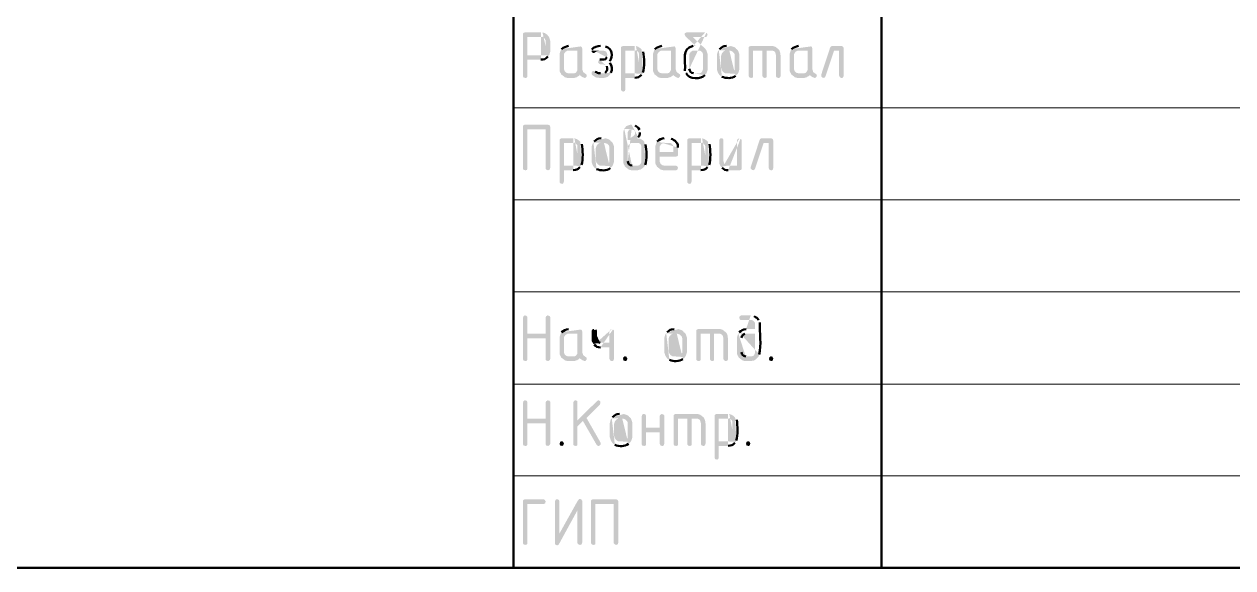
# Model space of a CAD drawing. Header units: millimetres. Extents: x -211 to 10565, y -2293 to 2244.
# Drawn here: x 5280.6 to 5346.3, y -361.3 to -331.7 of the extents above; entities that cross this region are included whole.
import ezdxf

# ---------------------------------------------------------------- set-up
doc = ezdxf.new("R2010")
doc.units = ezdxf.units.MM
doc.layers.add('PDF _Геометрия', color=7, linetype='Continuous')
doc.layers.add('PDF _Сплошная заливка', color=7, linetype='Continuous')

msp = doc.modelspace()

# ---------------------------------------------------------------- hatches: boundary and pattern name
at = {"layer": 'PDF _Сплошная заливка', "transparency": 33554559}
h = msp.add_hatch(color=256, dxfattribs=at)
h.paths.add_polyline_path([(5308.671, -332.158), (5307.804, -332.158), (5307.74, -332.179), (5307.698, -332.222), (5307.698, -334.549), (5307.719, -334.592), (5307.74, -334.613), (5307.825, -334.634), (5307.846, -334.634), (5307.91, -334.613), (5307.931, -334.57), (5307.931, -333.639), (5308.671, -333.639)], flags=0)
h.paths.add_polyline_path([(5309.052, -333.47), (5309.095, -333.407), (5307.931, -333.407), (5307.931, -332.412), (5308.671, -332.412), (5309.073, -332.37), (5309.031, -332.306), (5309.01, -332.285), (5308.883, -332.2), (5308.756, -332.158)], flags=0)
for points in [[(5309.073, -332.37), (5308.671, -332.412), (5308.735, -332.412), (5308.798, -332.433), (5308.862, -332.476), (5308.883, -332.518), (5308.925, -332.581), (5308.925, -333.216), (5308.904, -333.28), (5308.819, -333.364), (5308.756, -333.385), (5308.671, -333.407), (5307.931, -333.407), (5309.095, -333.407), (5309.137, -333.364), (5309.158, -333.28), (5309.179, -333.216), (5309.179, -332.624), (5309.158, -332.539), (5309.116, -332.412)], [(5321.198, -332.899), (5320.077, -332.899), (5320.013, -332.92), (5319.971, -332.962), (5319.971, -334.549), (5319.992, -334.592), (5320.013, -334.613), (5320.098, -334.634), (5320.119, -334.634), (5320.183, -334.613), (5320.204, -334.57), (5320.204, -333.153), (5321.198, -333.153), (5321.6, -333.089), (5321.558, -333.047), (5321.516, -333.026), (5321.473, -332.983), (5321.41, -332.941), (5321.283, -332.899)], [(5321.6, -333.089), (5321.198, -333.153), (5321.262, -333.153), (5321.325, -333.174), (5321.389, -333.216), (5321.41, -333.258), (5321.431, -333.322), (5321.452, -333.407), (5321.452, -334.549), (5321.495, -334.592), (5321.495, -334.613), (5321.579, -334.634), (5321.6, -334.634), (5321.664, -334.613), (5321.685, -334.57), (5321.706, -334.507), (5321.706, -333.407), (5321.685, -333.364), (5321.685, -333.28), (5321.643, -333.153)], [(5325.007, -332.899), (5324.499, -332.899), (5324.436, -332.92), (5324.394, -332.983), (5323.907, -334.465), (5323.907, -334.549), (5323.949, -334.592), (5323.97, -334.613), (5324.034, -334.634), (5324.097, -334.613), (5324.14, -334.549), (5324.605, -333.153), (5324.88, -333.153), (5325.134, -333.026), (5325.113, -332.962), (5325.071, -332.92)], [(5325.134, -333.026), (5324.88, -333.153), (5324.88, -334.507), (5324.923, -334.592), (5324.944, -334.613), (5325.007, -334.634), (5325.05, -334.634), (5325.092, -334.613), (5325.113, -334.57), (5325.134, -334.507)], [(5309.751, -333.132), (5309.729, -333.195), (5309.687, -333.322), (5309.687, -334.253), (5309.708, -334.316), (5309.751, -334.38), (5309.772, -334.443), (5310.787, -334.465), (5310.809, -334.507), (5310.872, -334.549), (5310.936, -334.592), (5310.999, -334.613), (5311.041, -334.634), (5311.084, -334.634), (5311.147, -334.57), (5311.168, -334.507), (5311.147, -334.443), (5311.084, -334.401), (5310.174, -334.38), (5310.153, -334.38), (5310.068, -334.359), (5310.004, -334.316), (5309.962, -334.274), (5309.92, -334.147), (5309.92, -333.364), (5309.941, -333.301), (5309.962, -333.28), (5310.004, -333.216), (5310.047, -333.195), (5310.11, -333.153), (5310.66, -333.153)], [(5311.422, -333.153), (5311.422, -333.174), (5311.443, -333.237), (5311.465, -333.258), (5311.528, -333.28), (5311.549, -333.28), (5311.613, -333.258), (5311.634, -333.237), (5311.697, -333.195), (5311.761, -333.174), (5311.845, -333.153), (5312.036, -333.153)], [(5314.829, -333.132), (5314.766, -333.322), (5314.766, -334.253), (5314.787, -334.316), (5314.829, -334.38), (5314.85, -334.443), (5315.866, -334.465), (5315.887, -334.507), (5316.014, -334.592), (5316.078, -334.613), (5316.12, -334.634), (5316.162, -334.634), (5316.226, -334.57), (5316.247, -334.507), (5316.226, -334.443), (5316.162, -334.401), (5315.252, -334.38), (5315.231, -334.38), (5315.146, -334.359), (5315.083, -334.316), (5315.041, -334.274), (5315.019, -334.211), (5314.998, -334.147), (5314.998, -333.364), (5315.019, -333.301), (5315.041, -333.28), (5315.083, -333.216), (5315.125, -333.195), (5315.189, -333.153), (5315.739, -333.153)], [(5317.665, -333.132), (5317.241, -333.153), (5317.305, -333.153), (5317.368, -333.174), (5317.453, -333.258), (5317.474, -333.322), (5317.474, -334.19), (5317.453, -334.253), (5317.411, -334.316), (5317.368, -334.359), (5317.305, -334.38), (5316.987, -334.38), (5317.665, -334.401), (5317.728, -334.211), (5317.728, -333.322), (5317.686, -333.195)], [(5320.944, -333.153), (5320.712, -333.153), (5320.712, -334.549), (5320.754, -334.592), (5320.754, -334.613), (5320.839, -334.634), (5320.86, -334.634), (5320.923, -334.613), (5320.944, -334.57), (5320.944, -334.507)], [(5322.256, -333.132), (5322.193, -333.322), (5322.193, -334.253), (5322.214, -334.316), (5322.256, -334.38), (5322.278, -334.443), (5323.293, -334.465), (5323.314, -334.507), (5323.441, -334.592), (5323.505, -334.613), (5323.547, -334.634), (5323.589, -334.634), (5323.653, -334.57), (5323.674, -334.507), (5323.653, -334.443), (5323.589, -334.401), (5322.68, -334.38), (5322.658, -334.38), (5322.574, -334.359), (5322.51, -334.316), (5322.468, -334.274), (5322.426, -334.147), (5322.426, -333.364), (5322.447, -333.301), (5322.468, -333.28), (5322.51, -333.216), (5322.553, -333.195), (5322.616, -333.153), (5323.166, -333.153)], [(5309.772, -334.443), (5309.835, -334.486), (5309.856, -334.507), (5309.92, -334.549), (5309.962, -334.592), (5310.026, -334.613), (5310.11, -334.634), (5310.491, -334.634), (5310.555, -334.613), (5310.639, -334.592), (5310.682, -334.549), (5310.745, -334.528), (5310.787, -334.465)], [(5314.85, -334.443), (5314.914, -334.486), (5314.935, -334.507), (5314.998, -334.549), (5315.041, -334.592), (5315.104, -334.613), (5315.189, -334.634), (5315.57, -334.634), (5315.633, -334.613), (5315.718, -334.592), (5315.76, -334.549), (5315.824, -334.528), (5315.866, -334.465)], [(5322.278, -334.443), (5322.341, -334.486), (5322.362, -334.507), (5322.426, -334.549), (5322.468, -334.592), (5322.531, -334.613), (5322.616, -334.634), (5322.997, -334.634), (5323.06, -334.613), (5323.145, -334.592), (5323.187, -334.549), (5323.251, -334.528), (5323.293, -334.465)], [(5309.052, -337.173), (5307.804, -337.173), (5307.74, -337.194), (5307.698, -337.237), (5307.698, -339.564), (5307.719, -339.607), (5307.74, -339.628), (5307.825, -339.649), (5307.846, -339.649), (5307.91, -339.628), (5307.931, -339.585), (5307.931, -337.427), (5308.925, -337.427), (5309.179, -337.3), (5309.158, -337.237), (5309.116, -337.194)], [(5309.179, -337.3), (5308.925, -337.427), (5308.925, -339.564), (5308.968, -339.607), (5308.989, -339.628), (5309.052, -339.649), (5309.073, -339.649), (5309.137, -339.628), (5309.158, -339.585), (5309.179, -339.522)], [(5314.956, -338.147), (5314.893, -338.337), (5314.893, -339.268), (5314.914, -339.332), (5314.956, -339.395), (5314.977, -339.458), (5315.041, -339.501), (5315.062, -339.522), (5315.125, -339.564), (5315.168, -339.607), (5315.231, -339.628), (5315.316, -339.649), (5316.035, -339.649), (5316.099, -339.607), (5316.099, -339.585), (5316.12, -339.522), (5316.12, -339.501), (5316.078, -339.437), (5316.056, -339.416), (5315.993, -339.395), (5315.358, -339.395), (5315.273, -339.374), (5315.21, -339.332), (5315.168, -339.289), (5315.125, -339.162), (5315.125, -338.908), (5316.014, -338.908), (5316.078, -338.887), (5316.12, -338.845), (5316.12, -338.781), (5315.125, -338.654), (5315.125, -338.379), (5315.146, -338.316), (5315.168, -338.295), (5315.21, -338.231), (5315.252, -338.21), (5315.316, -338.168), (5315.633, -338.168)], [(5318.49, -337.914), (5318.447, -337.914), (5318.384, -337.956), (5318.384, -337.977), (5318.363, -338.041), (5318.363, -339.268), (5318.384, -339.332), (5318.426, -339.395), (5318.447, -339.458), (5318.85, -339.395), (5318.828, -339.395), (5318.744, -339.374), (5318.68, -339.332), (5318.638, -339.289), (5318.596, -339.162), (5318.596, -337.998), (5318.574, -337.956), (5318.553, -337.935)], [(5321.177, -337.914), (5320.669, -337.914), (5320.606, -337.935), (5320.564, -337.998), (5320.077, -339.48), (5320.077, -339.564), (5320.119, -339.607), (5320.14, -339.628), (5320.204, -339.649), (5320.267, -339.628), (5320.31, -339.564), (5320.775, -338.168), (5321.05, -338.168), (5321.304, -338.041), (5321.283, -337.977), (5321.241, -337.935)], [(5321.304, -338.041), (5321.05, -338.168), (5321.05, -339.522), (5321.093, -339.607), (5321.114, -339.628), (5321.177, -339.649), (5321.219, -339.649), (5321.262, -339.628), (5321.283, -339.585), (5321.304, -339.522)], [(5307.825, -347.542), (5307.783, -347.542), (5307.719, -347.584), (5307.719, -347.605), (5307.698, -347.669), (5307.698, -349.933), (5307.719, -349.975), (5307.74, -349.996), (5307.825, -350.018), (5307.846, -350.018), (5307.91, -349.996), (5307.931, -349.954), (5307.931, -348.79), (5308.925, -348.79), (5307.931, -348.536), (5307.931, -347.626), (5307.91, -347.584), (5307.888, -347.563)], [(5309.052, -347.542), (5309.031, -347.542), (5308.968, -347.584), (5308.946, -347.605), (5308.925, -347.669), (5308.925, -348.536), (5307.931, -348.536), (5308.925, -348.79), (5308.925, -349.933), (5308.968, -349.996), (5308.989, -349.996), (5309.052, -350.018), (5309.073, -350.018), (5309.137, -349.975), (5309.158, -349.954), (5309.179, -349.891), (5309.179, -347.626), (5309.137, -347.563), (5309.116, -347.563)], [(5309.751, -348.515), (5309.729, -348.579), (5309.687, -348.706), (5309.687, -349.637), (5309.708, -349.7), (5309.751, -349.764), (5309.772, -349.827), (5310.787, -349.848), (5310.809, -349.891), (5310.936, -349.975), (5310.999, -349.996), (5311.041, -350.018), (5311.084, -350.018), (5311.147, -349.954), (5311.168, -349.891), (5311.147, -349.827), (5311.084, -349.785), (5310.174, -349.764), (5310.153, -349.764), (5310.068, -349.742), (5310.004, -349.7), (5309.962, -349.658), (5309.92, -349.531), (5309.92, -348.748), (5309.941, -348.684), (5309.962, -348.663), (5310.004, -348.6), (5310.047, -348.579), (5310.11, -348.536), (5310.66, -348.536)], [(5318.342, -348.282), (5317.22, -348.282), (5317.157, -348.304), (5317.114, -348.346), (5317.114, -349.933), (5317.136, -349.975), (5317.157, -349.996), (5317.241, -350.018), (5317.262, -350.018), (5317.326, -349.996), (5317.347, -349.954), (5317.347, -348.536), (5318.342, -348.536), (5318.744, -348.473), (5318.701, -348.43), (5318.659, -348.409), (5318.617, -348.367), (5318.553, -348.325), (5318.426, -348.282)], [(5318.088, -348.536), (5317.855, -348.536), (5317.855, -349.933), (5317.897, -349.975), (5317.897, -349.996), (5317.982, -350.018), (5318.003, -350.018), (5318.067, -349.996), (5318.088, -349.954), (5318.088, -349.891)], [(5318.744, -348.473), (5318.342, -348.536), (5318.405, -348.536), (5318.469, -348.557), (5318.532, -348.6), (5318.553, -348.642), (5318.574, -348.706), (5318.596, -348.79), (5318.596, -349.933), (5318.638, -349.975), (5318.638, -349.996), (5318.723, -350.018), (5318.744, -350.018), (5318.807, -349.996), (5318.828, -349.954), (5318.85, -349.891), (5318.85, -348.79), (5318.828, -348.748), (5318.828, -348.663), (5318.786, -348.536)], [(5309.772, -349.827), (5309.835, -349.869), (5309.856, -349.891), (5309.92, -349.933), (5309.962, -349.975), (5310.026, -349.996), (5310.11, -350.018), (5310.491, -350.018), (5310.555, -349.996), (5310.639, -349.975), (5310.682, -349.933), (5310.745, -349.912), (5310.787, -349.848)], [(5313.136, -349.891), (5313.157, -349.827), (5313.157, -349.806), (5313.221, -349.764), (5313.263, -349.764), (5313.327, -349.785), (5313.327, -349.806), (5313.369, -349.869), (5313.369, -349.891), (5313.348, -349.954), (5313.348, -349.975), (5313.284, -350.018), (5313.263, -350.018), (5313.179, -349.996), (5313.157, -349.975), (5313.136, -349.912)], [(5321.071, -349.891), (5321.093, -349.827), (5321.093, -349.806), (5321.156, -349.764), (5321.198, -349.764), (5321.262, -349.785), (5321.262, -349.806), (5321.304, -349.869), (5321.304, -349.891), (5321.283, -349.954), (5321.283, -349.975), (5321.219, -350.018), (5321.198, -350.018), (5321.114, -349.996), (5321.093, -349.975), (5321.071, -349.912)], [(5307.825, -352.155), (5307.783, -352.155), (5307.719, -352.197), (5307.719, -352.218), (5307.698, -352.282), (5307.698, -354.546), (5307.719, -354.588), (5307.74, -354.609), (5307.825, -354.63), (5307.846, -354.63), (5307.91, -354.609), (5307.931, -354.567), (5307.931, -353.403), (5308.925, -353.403), (5307.931, -353.149), (5307.931, -352.239), (5307.91, -352.197), (5307.888, -352.176)], [(5309.052, -352.155), (5309.031, -352.155), (5308.968, -352.197), (5308.946, -352.218), (5308.925, -352.282), (5308.925, -353.149), (5307.931, -353.149), (5308.925, -353.403), (5308.925, -354.546), (5308.968, -354.609), (5308.989, -354.609), (5309.052, -354.63), (5309.073, -354.63), (5309.137, -354.588), (5309.158, -354.567), (5309.179, -354.504), (5309.179, -352.239), (5309.137, -352.176), (5309.116, -352.176)], [(5310.555, -352.155), (5310.512, -352.155), (5310.449, -352.218), (5310.428, -352.282), (5310.428, -354.546), (5310.449, -354.588), (5310.47, -354.609), (5310.555, -354.63), (5310.576, -354.63), (5310.639, -354.609), (5310.66, -354.567), (5310.66, -353.572), (5310.957, -353.276), (5310.66, -353.234), (5310.66, -352.239), (5310.639, -352.176), (5310.618, -352.176)], [(5311.803, -352.155), (5311.782, -352.155), (5311.718, -352.197), (5310.66, -353.234), (5310.957, -353.276), (5311.697, -354.567), (5311.74, -354.609), (5311.782, -354.63), (5311.824, -354.63), (5311.888, -354.588), (5311.909, -354.567), (5311.93, -354.504), (5311.909, -354.44), (5311.147, -353.107), (5311.888, -352.366), (5311.888, -352.345), (5311.909, -352.282), (5311.909, -352.261), (5311.888, -352.197), (5311.867, -352.176)], [(5314.279, -352.895), (5314.237, -352.895), (5314.173, -352.938), (5314.173, -352.959), (5314.152, -353.022), (5314.152, -354.546), (5314.173, -354.588), (5314.194, -354.609), (5314.279, -354.63), (5314.3, -354.63), (5314.364, -354.609), (5314.385, -354.567), (5314.385, -353.89), (5315.125, -353.89), (5314.385, -353.636), (5314.385, -352.98), (5314.364, -352.938), (5314.342, -352.917)], [(5315.252, -352.895), (5315.231, -352.895), (5315.168, -352.938), (5315.146, -352.959), (5315.125, -353.022), (5315.125, -353.636), (5314.385, -353.636), (5315.125, -353.89), (5315.125, -354.504), (5315.168, -354.588), (5315.189, -354.609), (5315.252, -354.63), (5315.295, -354.63), (5315.337, -354.609), (5315.358, -354.567), (5315.379, -354.504), (5315.379, -352.98), (5315.316, -352.917)], [(5317.114, -352.895), (5315.993, -352.895), (5315.929, -352.917), (5315.887, -352.959), (5315.887, -354.546), (5315.908, -354.588), (5315.929, -354.609), (5316.014, -354.63), (5316.035, -354.63), (5316.099, -354.609), (5316.12, -354.567), (5316.12, -353.149), (5317.114, -353.149), (5317.516, -353.086), (5317.474, -353.043), (5317.432, -353.022), (5317.389, -352.98), (5317.326, -352.938), (5317.262, -352.917), (5317.199, -352.895)], [(5316.86, -353.149), (5316.628, -353.149), (5316.628, -354.546), (5316.67, -354.588), (5316.67, -354.609), (5316.755, -354.63), (5316.776, -354.63), (5316.839, -354.609), (5316.86, -354.567), (5316.86, -354.504)], [(5317.516, -353.086), (5317.114, -353.149), (5317.178, -353.149), (5317.241, -353.17), (5317.305, -353.213), (5317.326, -353.255), (5317.347, -353.319), (5317.368, -353.403), (5317.368, -354.546), (5317.411, -354.588), (5317.411, -354.609), (5317.495, -354.63), (5317.516, -354.63), (5317.58, -354.609), (5317.601, -354.567), (5317.622, -354.504), (5317.622, -353.403), (5317.601, -353.361), (5317.601, -353.276), (5317.559, -353.149)], [(5309.687, -354.504), (5309.708, -354.44), (5309.708, -354.419), (5309.772, -354.377), (5309.814, -354.377), (5309.878, -354.398), (5309.878, -354.419), (5309.92, -354.482), (5309.92, -354.504), (5309.899, -354.567), (5309.899, -354.588), (5309.835, -354.63), (5309.814, -354.63), (5309.729, -354.609), (5309.708, -354.588), (5309.687, -354.525)], [(5319.823, -354.504), (5319.844, -354.44), (5319.844, -354.419), (5319.908, -354.377), (5319.95, -354.377), (5320.013, -354.398), (5320.013, -354.419), (5320.056, -354.482), (5320.056, -354.504), (5320.035, -354.567), (5320.035, -354.588), (5319.971, -354.63), (5319.95, -354.63), (5319.865, -354.609), (5319.844, -354.588), (5319.823, -354.525)], [(5308.798, -357.529), (5307.804, -357.529), (5307.74, -357.551), (5307.698, -357.593), (5307.698, -359.921), (5307.719, -359.963), (5307.74, -359.984), (5307.825, -360.005), (5307.846, -360.005), (5307.91, -359.984), (5307.931, -359.942), (5307.931, -357.783), (5308.841, -357.783), (5308.904, -357.741), (5308.904, -357.72), (5308.925, -357.656), (5308.925, -357.635), (5308.883, -357.572), (5308.862, -357.551)], [(5310.787, -357.508), (5310.724, -357.529), (5310.724, -357.551), (5310.682, -357.593), (5309.666, -359.413), (5309.433, -359.878), (5309.433, -359.921), (5309.454, -359.984), (5309.475, -360.005), (5309.539, -360.026), (5309.581, -360.026), (5309.602, -360.005), (5309.624, -360.005), (5309.666, -359.942), (5310.66, -358.122), (5310.914, -357.656), (5310.914, -357.614), (5310.872, -357.551), (5310.851, -357.529)], [(5309.56, -357.529), (5309.518, -357.529), (5309.454, -357.572), (5309.454, -357.593), (5309.433, -357.656), (5309.433, -359.878), (5309.666, -359.413), (5309.666, -357.614), (5309.645, -357.572), (5309.624, -357.551)], [(5310.914, -357.656), (5310.66, -358.122), (5310.66, -359.921), (5310.703, -359.963), (5310.724, -359.984), (5310.787, -360.005), (5310.809, -360.005), (5310.872, -359.984), (5310.893, -359.942), (5310.914, -359.878)], [(5312.755, -357.529), (5311.507, -357.529), (5311.443, -357.551), (5311.401, -357.593), (5311.401, -359.921), (5311.422, -359.963), (5311.443, -359.984), (5311.528, -360.005), (5311.549, -360.005), (5311.613, -359.984), (5311.634, -359.942), (5311.634, -357.783), (5312.628, -357.783), (5312.882, -357.656), (5312.861, -357.593), (5312.819, -357.551)], [(5312.882, -357.656), (5312.628, -357.783), (5312.628, -359.921), (5312.671, -359.963), (5312.692, -359.984), (5312.755, -360.005), (5312.776, -360.005), (5312.84, -359.984), (5312.861, -359.942), (5312.882, -359.878)]]:
    msp.add_hatch(color=256, dxfattribs=at).paths.add_polyline_path(points)
h = msp.add_hatch(color=256, dxfattribs=at)
h.paths.add_polyline_path([(5317.601, -332.158), (5316.585, -332.158), (5316.522, -332.2), (5316.501, -332.2), (5316.48, -332.264), (5316.501, -332.306), (5316.522, -332.37), (5317.093, -332.899), (5316.945, -332.899)], flags=0)
h.paths.add_polyline_path([(5316.501, -334.253), (5316.522, -334.316), (5316.564, -334.38)], flags=0)
h.paths.add_polyline_path([(5317.58, -334.486), (5317.665, -334.401), (5316.987, -334.38), (5316.966, -334.38)], flags=0)
h.paths.add_polyline_path([(5316.733, -334.147), (5316.733, -333.364), (5316.755, -333.301), (5316.776, -333.28), (5316.818, -333.216), (5316.86, -333.195), (5316.924, -333.153), (5317.241, -333.153), (5317.665, -333.132), (5317.622, -333.068), (5317.58, -333.026), (5316.924, -332.412), (5317.643, -332.412), (5317.707, -332.37), (5317.707, -332.349), (5317.728, -332.285), (5317.728, -332.264), (5317.686, -332.2), (5317.665, -332.179)], flags=0)
h = msp.add_hatch(color=256, dxfattribs=at)
h.paths.add_polyline_path([(5310.787, -332.899), (5310.174, -332.899)], flags=0)
h.paths.add_polyline_path([(5309.793, -333.068), (5309.751, -333.132), (5310.66, -333.153), (5310.66, -334.19), (5310.639, -334.253), (5310.597, -334.316), (5310.555, -334.359), (5310.491, -334.38), (5310.174, -334.38), (5311.084, -334.401), (5311.062, -334.38), (5310.999, -334.338), (5310.957, -334.295), (5310.957, -334.274), (5310.936, -334.211), (5310.914, -334.126), (5310.914, -333.026), (5310.893, -332.962), (5310.851, -332.92)], flags=0)
h = msp.add_hatch(color=256, dxfattribs=at)
h.paths.add_polyline_path([(5312.036, -332.899), (5311.909, -332.899)], flags=0)
h.paths.add_polyline_path([(5311.443, -333.089), (5311.422, -333.153), (5312.078, -333.153), (5312.142, -333.174), (5312.163, -333.174), (5312.226, -333.216), (5312.247, -333.258), (5312.269, -333.322), (5312.29, -333.407), (5312.269, -333.449), (5312.247, -333.512)], flags=0)
h.paths.add_polyline_path([(5311.867, -333.639), (5311.803, -333.703), (5311.782, -333.766), (5311.782, -333.787), (5311.824, -333.851), (5311.845, -333.872), (5311.909, -333.893), (5312.057, -333.893), (5312.184, -333.936), (5312.247, -333.999)], flags=0)
h.paths.add_polyline_path([(5312.163, -334.359), (5312.099, -334.38), (5311.909, -334.38), (5312.459, -334.422), (5312.48, -334.359)], flags=0)
h.paths.add_polyline_path([(5312.417, -333.809), (5312.374, -333.766), (5312.417, -333.724)], flags=0)
h.paths.add_polyline_path([(5312.184, -332.92), (5312.121, -332.899)], flags=0)
h = msp.add_hatch(color=256, dxfattribs=at)
h.paths.add_polyline_path([(5313.771, -332.899), (5313.136, -332.899), (5313.073, -332.92), (5313.03, -332.962), (5313.03, -335.29), (5313.073, -335.353), (5313.157, -335.375), (5313.179, -335.375), (5313.242, -335.332), (5313.242, -335.311), (5313.263, -335.248), (5313.263, -334.634), (5313.771, -334.634)], flags=0)
h.paths.add_polyline_path([(5314.131, -334.465), (5314.194, -334.401), (5313.263, -334.38), (5313.263, -333.153), (5313.771, -333.153), (5314.152, -333.089), (5314.088, -333.026), (5313.961, -332.941), (5313.898, -332.92), (5313.835, -332.899)], flags=0)
h = msp.add_hatch(color=256, dxfattribs=at)
h.paths.add_polyline_path([(5314.152, -333.089), (5313.771, -333.153), (5313.835, -333.153), (5313.898, -333.174), (5313.983, -333.258), (5314.004, -333.322), (5314.004, -334.19), (5313.983, -334.253), (5313.94, -334.316), (5313.898, -334.359), (5313.835, -334.38), (5313.263, -334.38), (5314.194, -334.401), (5314.215, -334.338)], flags=0)
h.paths.add_polyline_path([(5314.237, -333.216), (5314.194, -333.153)], flags=0)
h = msp.add_hatch(color=256, dxfattribs=at)
h.paths.add_polyline_path([(5315.866, -332.899), (5315.252, -332.899)], flags=0)
h.paths.add_polyline_path([(5314.871, -333.068), (5314.829, -333.132), (5315.739, -333.153), (5315.739, -334.19), (5315.718, -334.253), (5315.675, -334.316), (5315.633, -334.359), (5315.57, -334.38), (5315.252, -334.38), (5316.162, -334.401), (5316.141, -334.38), (5316.078, -334.338), (5316.035, -334.295), (5316.035, -334.274), (5316.014, -334.211), (5315.993, -334.126), (5315.993, -333.026), (5315.972, -332.962), (5315.929, -332.92)], flags=0)
h = msp.add_hatch(color=256, dxfattribs=at)
h.paths.add_polyline_path([(5318.913, -332.899), (5318.765, -332.899)], flags=0)
h.paths.add_polyline_path([(5318.384, -333.068), (5318.342, -333.132), (5318.913, -333.153), (5318.955, -333.153), (5319.082, -333.195), (5319.188, -333.301), (5319.209, -333.385), (5319.209, -334.19), (5319.167, -334.253), (5319.125, -334.295), (5319.125, -334.316), (5319.061, -334.359), (5318.998, -334.38), (5318.765, -334.38), (5319.357, -334.422), (5319.4, -334.359), (5319.463, -334.168), (5319.463, -333.364), (5319.4, -333.174), (5319.357, -333.11), (5319.315, -333.068), (5319.294, -333.068), (5319.252, -333.005), (5319.188, -332.962), (5319.125, -332.941), (5318.998, -332.899)], flags=0)
h = msp.add_hatch(color=256, dxfattribs=at)
h.paths.add_polyline_path([(5323.293, -332.899), (5322.68, -332.899)], flags=0)
h.paths.add_polyline_path([(5322.299, -333.068), (5322.256, -333.132), (5323.166, -333.153), (5323.166, -334.19), (5323.145, -334.253), (5323.103, -334.316), (5323.06, -334.359), (5322.997, -334.38), (5322.68, -334.38), (5323.589, -334.401), (5323.568, -334.38), (5323.505, -334.338), (5323.462, -334.295), (5323.462, -334.274), (5323.441, -334.211), (5323.42, -334.126), (5323.42, -333.026), (5323.399, -332.962), (5323.357, -332.92)], flags=0)
h = msp.add_hatch(color=256, dxfattribs=at)
h.paths.add_polyline_path([(5318.342, -333.132), (5318.299, -333.174), (5318.257, -333.301), (5318.236, -333.385), (5318.236, -334.168), (5318.299, -334.359), (5318.384, -334.486), (5318.511, -334.57)], flags=0)
h.paths.add_polyline_path([(5319.252, -334.528), (5319.357, -334.422), (5318.765, -334.38), (5318.68, -334.38), (5318.617, -334.338), (5318.553, -334.295), (5318.553, -334.274), (5318.511, -334.232), (5318.49, -334.168), (5318.469, -334.084), (5318.469, -333.428), (5318.511, -333.301), (5318.574, -333.237), (5318.574, -333.216), (5318.638, -333.174), (5318.701, -333.153), (5318.913, -333.153)], flags=0)
h = msp.add_hatch(color=256, dxfattribs=at)
h.paths.add_polyline_path([(5311.528, -334.253), (5311.507, -334.253), (5311.443, -334.295), (5311.443, -334.316), (5311.422, -334.38), (5311.422, -334.422), (5311.465, -334.486), (5311.507, -334.507), (5311.634, -334.592), (5311.697, -334.613), (5311.761, -334.613), (5311.845, -334.634), (5312.099, -334.634), (5312.184, -334.613), (5312.247, -334.592), (5312.311, -334.57), (5312.396, -334.486), (5312.417, -334.465), (5312.459, -334.422), (5311.909, -334.38)], flags=0)
h.paths.add_polyline_path([(5311.613, -334.295), (5311.591, -334.274)], flags=0)
h = msp.add_hatch(color=256, dxfattribs=at)
h.paths.add_polyline_path([(5313.2, -337.406), (5313.179, -337.469), (5313.157, -337.554), (5313.157, -339.268), (5313.179, -339.332), (5313.221, -339.395), (5313.242, -339.458), (5313.305, -339.501), (5313.327, -339.522), (5313.39, -339.564), (5313.432, -339.607), (5313.496, -339.628), (5313.581, -339.649), (5313.94, -339.649), (5314.004, -339.628), (5314.067, -339.628), (5314.194, -339.543), (5314.321, -339.416), (5313.644, -339.395), (5313.623, -339.395)], flags=0)
h.paths.add_polyline_path([(5313.39, -339.162), (5313.39, -338.379), (5313.411, -338.316), (5313.432, -338.295), (5313.475, -338.231), (5313.517, -338.21), (5313.581, -338.168), (5313.898, -338.168), (5314.3, -338.125), (5314.258, -338.062), (5314.215, -338.02), (5313.39, -337.998), (5313.39, -337.596), (5313.411, -337.533), (5313.454, -337.469), (5313.475, -337.469), (5313.517, -337.448), (5313.602, -337.427)], flags=0)
h = msp.add_hatch(color=256, dxfattribs=at)
h.paths.add_polyline_path([(5313.602, -337.173), (5313.538, -337.173), (5313.475, -337.194), (5313.411, -337.215), (5313.348, -337.237), (5313.284, -337.279), (5313.284, -337.3), (5313.221, -337.364), (5313.2, -337.406), (5313.602, -337.427), (5313.729, -337.469), (5313.75, -337.491), (5313.792, -337.554), (5313.792, -337.681), (5313.75, -337.744), (5313.708, -337.787), (5313.644, -337.829), (5313.496, -337.935), (5313.39, -337.998), (5314.215, -338.02), (5314.173, -337.998), (5314.11, -337.956), (5314.046, -337.935), (5313.898, -337.935), (5313.919, -337.914), (5313.961, -337.85)], flags=0)
h.paths.add_polyline_path([(5314.046, -337.596), (5314.025, -337.533), (5314.025, -337.448)], flags=0)
h.paths.add_polyline_path([(5313.792, -337.215), (5313.665, -337.173)], flags=0)
h = msp.add_hatch(color=256, dxfattribs=at)
h.paths.add_polyline_path([(5310.428, -337.914), (5309.793, -337.914), (5309.729, -337.935), (5309.687, -337.977), (5309.687, -340.305), (5309.729, -340.368), (5309.814, -340.39), (5309.835, -340.39), (5309.899, -340.347), (5309.899, -340.326), (5309.92, -340.263), (5309.92, -339.649), (5310.428, -339.649)], flags=0)
h.paths.add_polyline_path([(5310.787, -339.48), (5310.851, -339.416), (5309.92, -339.395), (5309.92, -338.168), (5310.428, -338.168), (5310.809, -338.104), (5310.745, -338.041), (5310.618, -337.956), (5310.491, -337.914)], flags=0)
h = msp.add_hatch(color=256, dxfattribs=at)
h.paths.add_polyline_path([(5310.809, -338.104), (5310.428, -338.168), (5310.491, -338.168), (5310.555, -338.189), (5310.639, -338.273), (5310.66, -338.337), (5310.66, -339.205), (5310.639, -339.268), (5310.597, -339.332), (5310.555, -339.374), (5310.491, -339.395), (5309.92, -339.395), (5310.851, -339.416), (5310.872, -339.353)], flags=0)
h.paths.add_polyline_path([(5310.893, -338.231), (5310.851, -338.168)], flags=0)
h = msp.add_hatch(color=256, dxfattribs=at)
h.paths.add_polyline_path([(5311.528, -338.147), (5311.486, -338.189), (5311.443, -338.316), (5311.422, -338.4), (5311.422, -339.183), (5311.486, -339.374), (5311.57, -339.501), (5311.697, -339.585)], flags=0)
h.paths.add_polyline_path([(5312.438, -339.543), (5312.544, -339.437), (5311.951, -339.395), (5311.867, -339.395), (5311.74, -339.31), (5311.74, -339.289), (5311.697, -339.247), (5311.676, -339.183), (5311.655, -339.099), (5311.655, -338.443), (5311.697, -338.316), (5311.761, -338.252), (5311.761, -338.231), (5311.824, -338.189), (5311.888, -338.168), (5312.099, -338.168)], flags=0)
h = msp.add_hatch(color=256, dxfattribs=at)
h.paths.add_polyline_path([(5312.099, -337.914), (5311.951, -337.914)], flags=0)
h.paths.add_polyline_path([(5311.57, -338.083), (5311.528, -338.147), (5312.099, -338.168), (5312.142, -338.168), (5312.269, -338.21), (5312.374, -338.316), (5312.396, -338.4), (5312.396, -339.205), (5312.353, -339.268), (5312.311, -339.31), (5312.311, -339.332), (5312.247, -339.374), (5312.184, -339.395), (5311.951, -339.395), (5312.544, -339.437), (5312.586, -339.374), (5312.65, -339.183), (5312.65, -338.379), (5312.586, -338.189), (5312.544, -338.125), (5312.501, -338.083), (5312.48, -338.083), (5312.438, -338.02), (5312.374, -337.977), (5312.311, -337.956), (5312.184, -337.914)], flags=0)
h = msp.add_hatch(color=256, dxfattribs=at)
h.paths.add_polyline_path([(5314.3, -338.125), (5313.898, -338.168), (5313.961, -338.168), (5314.025, -338.189), (5314.11, -338.273), (5314.131, -338.337), (5314.131, -339.205), (5314.11, -339.268), (5314.067, -339.332), (5314.025, -339.374), (5313.961, -339.395), (5313.644, -339.395), (5314.321, -339.416), (5314.342, -339.353)], flags=0)
h.paths.add_polyline_path([(5314.364, -338.252), (5314.342, -338.168)], flags=0)
h = msp.add_hatch(color=256, dxfattribs=at)
h.paths.add_polyline_path([(5315.633, -337.914), (5315.379, -337.914)], flags=0)
h.paths.add_polyline_path([(5314.998, -338.083), (5314.956, -338.147), (5315.633, -338.168), (5315.697, -338.168), (5315.76, -338.189), (5315.845, -338.273), (5315.866, -338.337), (5315.866, -338.654), (5315.125, -338.654), (5316.12, -338.781), (5316.12, -338.422)], flags=0)
h.paths.add_polyline_path([(5315.76, -337.935), (5315.697, -337.914)], flags=0)
h = msp.add_hatch(color=256, dxfattribs=at)
h.paths.add_polyline_path([(5317.368, -337.914), (5316.733, -337.914), (5316.67, -337.935), (5316.628, -337.977), (5316.628, -340.305), (5316.67, -340.368), (5316.755, -340.39), (5316.776, -340.39), (5316.839, -340.347), (5316.839, -340.326), (5316.86, -340.263), (5316.86, -339.649), (5317.368, -339.649)], flags=0)
h.paths.add_polyline_path([(5317.728, -339.48), (5317.792, -339.416), (5316.86, -339.395), (5316.86, -338.168), (5317.368, -338.168), (5317.749, -338.104), (5317.686, -338.041), (5317.622, -337.998), (5317.559, -337.956), (5317.432, -337.914)], flags=0)
h = msp.add_hatch(color=256, dxfattribs=at)
h.paths.add_polyline_path([(5317.749, -338.104), (5317.368, -338.168), (5317.432, -338.168), (5317.495, -338.189), (5317.58, -338.273), (5317.601, -338.337), (5317.601, -339.205), (5317.58, -339.268), (5317.538, -339.332), (5317.495, -339.374), (5317.432, -339.395), (5316.86, -339.395), (5317.792, -339.416), (5317.813, -339.353)], flags=0)
h.paths.add_polyline_path([(5317.834, -338.231), (5317.792, -338.168)], flags=0)
h = msp.add_hatch(color=256, dxfattribs=at)
h.paths.add_polyline_path([(5319.463, -337.914), (5319.442, -337.914), (5319.379, -337.956), (5319.357, -337.977), (5319.336, -338.041), (5319.336, -339.395), (5318.85, -339.395), (5318.447, -339.458), (5318.511, -339.501), (5318.532, -339.522)], flags=0)
h.paths.add_polyline_path([(5318.85, -339.649), (5319.484, -339.649), (5319.548, -339.628), (5319.59, -339.585), (5319.59, -337.998), (5319.527, -337.935)], flags=0)
h = msp.add_hatch(color=256, dxfattribs=at)
h.paths.add_polyline_path([(5320.077, -347.542), (5319.548, -347.542), (5319.484, -347.584), (5319.463, -347.605), (5319.463, -347.69), (5319.484, -347.753), (5319.505, -347.775), (5319.569, -347.796), (5320.14, -347.796), (5320.204, -347.817), (5320.288, -347.901), (5320.31, -347.965), (5320.31, -348.282), (5319.823, -348.282)], flags=0)
h.paths.add_polyline_path([(5319.442, -348.452), (5319.4, -348.515), (5320.31, -348.536), (5320.31, -349.573), (5320.288, -349.637), (5320.246, -349.7), (5320.204, -349.742), (5320.14, -349.764), (5319.823, -349.764), (5320.5, -349.785), (5320.542, -349.658)], flags=0)
h.paths.add_polyline_path([(5320.564, -347.923), (5320.542, -347.859), (5320.5, -347.796)], flags=0)
h.paths.add_polyline_path([(5320.267, -347.584), (5320.204, -347.563), (5320.14, -347.542)], flags=0)
h = msp.add_hatch(color=256, dxfattribs=at)
h.paths.add_polyline_path([(5310.787, -348.282), (5310.174, -348.282)], flags=0)
h.paths.add_polyline_path([(5309.793, -348.452), (5309.751, -348.515), (5310.66, -348.536), (5310.66, -349.573), (5310.639, -349.637), (5310.597, -349.7), (5310.555, -349.742), (5310.491, -349.764), (5310.174, -349.764), (5311.084, -349.785), (5311.062, -349.764), (5310.999, -349.721), (5310.957, -349.679), (5310.957, -349.658), (5310.936, -349.594), (5310.914, -349.51), (5310.914, -348.409), (5310.893, -348.346), (5310.851, -348.304)], flags=0)
h = msp.add_hatch(color=256, dxfattribs=at)
h.paths.add_polyline_path([(5311.549, -348.282), (5311.507, -348.282), (5311.443, -348.325), (5311.443, -348.346), (5311.422, -348.409), (5311.422, -348.896), (5311.443, -348.96), (5311.486, -349.023), (5311.507, -349.086), (5311.909, -349.023), (5311.888, -349.023)], flags=0)
h.paths.add_polyline_path([(5311.634, -348.325), (5311.613, -348.304)], flags=0)
h = msp.add_hatch(color=256, dxfattribs=at)
h.paths.add_polyline_path([(5312.523, -348.282), (5312.501, -348.282), (5312.438, -348.325), (5312.417, -348.346), (5312.396, -348.409), (5312.396, -349.023), (5311.909, -349.023), (5311.507, -349.086), (5311.57, -349.129)], flags=0)
h.paths.add_polyline_path([(5311.909, -349.277), (5312.396, -349.277), (5312.396, -349.891), (5312.438, -349.975), (5312.459, -349.996), (5312.523, -350.018), (5312.565, -350.018), (5312.607, -349.996), (5312.628, -349.954), (5312.65, -349.891), (5312.65, -348.367), (5312.586, -348.304)], flags=0)
h = msp.add_hatch(color=256, dxfattribs=at)
h.paths.add_polyline_path([(5315.485, -348.515), (5315.443, -348.557), (5315.4, -348.684), (5315.379, -348.769), (5315.379, -349.552), (5315.443, -349.742), (5315.527, -349.869), (5315.591, -349.912), (5315.654, -349.954)], flags=0)
h.paths.add_polyline_path([(5316.395, -349.912), (5316.501, -349.806), (5315.908, -349.764), (5315.824, -349.764), (5315.697, -349.679), (5315.697, -349.658), (5315.654, -349.615), (5315.633, -349.552), (5315.612, -349.467), (5315.612, -348.811), (5315.654, -348.684), (5315.718, -348.621), (5315.718, -348.6), (5315.781, -348.557), (5315.845, -348.536), (5316.056, -348.536)], flags=0)
h = msp.add_hatch(color=256, dxfattribs=at)
h.paths.add_polyline_path([(5316.056, -348.282), (5315.908, -348.282)], flags=0)
h.paths.add_polyline_path([(5315.527, -348.452), (5315.485, -348.515), (5316.056, -348.536), (5316.099, -348.536), (5316.162, -348.557), (5316.226, -348.579), (5316.331, -348.684), (5316.353, -348.769), (5316.353, -349.573), (5316.31, -349.637), (5316.268, -349.679), (5316.268, -349.7), (5316.204, -349.742), (5316.141, -349.764), (5315.908, -349.764), (5316.501, -349.806), (5316.543, -349.742), (5316.607, -349.552), (5316.607, -348.748), (5316.543, -348.557), (5316.501, -348.494), (5316.458, -348.452), (5316.437, -348.452), (5316.395, -348.388), (5316.331, -348.346), (5316.268, -348.325), (5316.141, -348.282)], flags=0)
h = msp.add_hatch(color=256, dxfattribs=at)
h.paths.add_polyline_path([(5319.4, -348.515), (5319.336, -348.706), (5319.336, -349.637), (5319.357, -349.7), (5319.4, -349.764), (5319.421, -349.827), (5319.484, -349.869), (5319.505, -349.891), (5319.569, -349.933), (5319.611, -349.975), (5319.675, -349.996), (5319.759, -350.018), (5320.119, -350.018), (5320.183, -349.996), (5320.246, -349.996), (5320.373, -349.912), (5320.5, -349.785), (5319.823, -349.764), (5319.802, -349.764)], flags=0)
h.paths.add_polyline_path([(5319.569, -349.531), (5319.569, -348.748)], flags=0)
h.paths.add_polyline_path([(5319.759, -348.536), (5320.31, -348.536)], flags=0)
h = msp.add_hatch(color=256, dxfattribs=at)
h.paths.add_polyline_path([(5312.523, -353.128), (5312.48, -353.17), (5312.438, -353.297), (5312.417, -353.382), (5312.417, -354.165), (5312.48, -354.355), (5312.565, -354.482), (5312.692, -354.567)], flags=0)
h.paths.add_polyline_path([(5313.432, -354.525), (5313.538, -354.419), (5312.946, -354.377), (5312.861, -354.377), (5312.734, -354.292), (5312.734, -354.271), (5312.692, -354.228), (5312.671, -354.165), (5312.65, -354.08), (5312.65, -353.424), (5312.692, -353.297), (5312.755, -353.234), (5312.755, -353.213), (5312.819, -353.17), (5312.882, -353.149), (5313.094, -353.149)], flags=0)
h = msp.add_hatch(color=256, dxfattribs=at)
h.paths.add_polyline_path([(5313.094, -352.895), (5312.946, -352.895)], flags=0)
h.paths.add_polyline_path([(5312.565, -353.065), (5312.523, -353.128), (5313.094, -353.149), (5313.136, -353.149), (5313.263, -353.192), (5313.369, -353.297), (5313.39, -353.382), (5313.39, -354.186), (5313.348, -354.25), (5313.305, -354.292), (5313.305, -354.313), (5313.242, -354.355), (5313.179, -354.377), (5312.946, -354.377), (5313.538, -354.419), (5313.581, -354.355), (5313.644, -354.165), (5313.644, -353.361), (5313.581, -353.17), (5313.538, -353.107), (5313.496, -353.065), (5313.475, -353.065), (5313.432, -353.001), (5313.369, -352.959), (5313.179, -352.895)], flags=0)
h = msp.add_hatch(color=256, dxfattribs=at)
h.paths.add_polyline_path([(5318.85, -352.895), (5318.215, -352.895), (5318.151, -352.917), (5318.109, -352.959), (5318.109, -355.286), (5318.151, -355.35), (5318.236, -355.371), (5318.257, -355.371), (5318.321, -355.329), (5318.321, -355.308), (5318.342, -355.244), (5318.342, -354.63), (5318.85, -354.63)], flags=0)
h.paths.add_polyline_path([(5319.209, -354.461), (5319.273, -354.398), (5318.342, -354.377), (5318.342, -353.149), (5318.85, -353.149), (5319.23, -353.086), (5319.167, -353.022), (5319.04, -352.938), (5318.913, -352.895)], flags=0)
h = msp.add_hatch(color=256, dxfattribs=at)
h.paths.add_polyline_path([(5319.23, -353.086), (5318.85, -353.149), (5318.913, -353.149), (5318.976, -353.17), (5319.061, -353.255), (5319.082, -353.319), (5319.082, -354.186), (5319.061, -354.25), (5319.019, -354.313), (5318.976, -354.355), (5318.913, -354.377), (5318.342, -354.377), (5319.273, -354.398), (5319.294, -354.334)], flags=0)
h.paths.add_polyline_path([(5319.315, -353.213), (5319.273, -353.149)], flags=0)

# ---------------------------------------------------------------- linework, layer by layer
at = {"layer": 'PDF _Геометрия', "lineweight": 50}
for points in [[(5097.067, -361.254), (5097.067, -74.34), (5492.132, -74.34), (5492.132, -361.254)], [(5307.19, -361.254), (5307.19, -306.279), (5492.132, -306.279), (5492.132, -361.254)]]:
    msp.add_lwpolyline(points, close=True, dxfattribs=at)
at = {"layer": 'PDF _Геометрия', "lineweight": 25}
msp.add_lwpolyline([(5307.19, -306.279), (5307.19, -361.254)], dxfattribs=at)
at = {"layer": 'PDF _Геометрия', "lineweight": 50}
msp.add_lwpolyline([(5327.187, -306.279), (5327.187, -361.254)], dxfattribs=at)
at = {"layer": 'PDF _Геометрия', "lineweight": 20}
for points in [[(5307.19, -336.263), (5372.174, -336.263)], [(5307.19, -341.257), (5372.174, -341.257)], [(5307.19, -346.251), (5372.174, -346.251)], [(5307.19, -351.266), (5372.174, -351.266)], [(5307.19, -356.26), (5372.174, -356.26)]]:
    msp.add_lwpolyline(points, dxfattribs=at)
at = {"layer": 'PDF _Геометрия', "lineweight": 50}
for points in [[(5310.174, -332.899), (5309.989, -332.919), (5309.927, -332.972), (5309.793, -333.068)], [(5311.909, -332.899), (5311.746, -332.91), (5311.542, -332.95), (5311.443, -333.089)], [(5312.417, -333.724), (5312.626, -333.456), (5312.53, -333.02), (5312.184, -332.92)], [(5315.252, -332.899), (5315.067, -332.919), (5315.005, -332.972), (5314.871, -333.068)], [(5316.945, -332.899), (5316.282, -333.048), (5316.555, -333.63), (5316.501, -334.253)], [(5318.765, -332.899), (5318.546, -332.9), (5318.527, -332.97), (5318.384, -333.068)], [(5322.68, -332.899), (5322.494, -332.919), (5322.432, -332.972), (5322.299, -333.068)], [(5308.671, -333.639), (5308.83, -333.667), (5308.951, -333.58), (5309.052, -333.47)], [(5312.247, -333.512), (5312.156, -333.699), (5312.04, -333.624), (5311.867, -333.639)], [(5314.215, -334.338), (5314.319, -334.068), (5314.289, -333.521), (5314.237, -333.216)], [(5311.909, -334.38), (5311.688, -334.393), (5311.778, -334.338), (5311.613, -334.295)], [(5312.247, -333.999), (5312.32, -334.145), (5312.275, -334.245), (5312.163, -334.359)], [(5312.48, -334.359), (5312.557, -334.16), (5312.536, -333.986), (5312.417, -333.809)], [(5316.564, -334.38), (5316.705, -334.713), (5317.388, -334.723), (5317.58, -334.486)], [(5316.966, -334.38), (5316.804, -334.351), (5316.77, -334.287), (5316.733, -334.147)], [(5313.771, -334.634), (5313.968, -334.609), (5313.977, -334.614), (5314.131, -334.465)], [(5318.511, -334.57), (5318.742, -334.666), (5319.04, -334.676), (5319.252, -334.528)], [(5314.025, -337.448), (5313.954, -337.316), (5313.916, -337.31), (5313.792, -337.215)], [(5313.961, -337.85), (5314.042, -337.787), (5314.056, -337.693), (5314.046, -337.596)], [(5310.872, -339.353), (5310.976, -339.083), (5310.946, -338.536), (5310.893, -338.231)], [(5311.951, -337.914), (5311.733, -337.915), (5311.714, -337.985), (5311.57, -338.083)], [(5314.342, -339.353), (5314.445, -339.084), (5314.421, -338.544), (5314.364, -338.252)], [(5315.379, -337.914), (5315.264, -337.917), (5315.079, -337.999), (5314.998, -338.083)], [(5316.12, -338.422), (5316.156, -338.198), (5315.956, -338.002), (5315.76, -337.935)], [(5317.813, -339.353), (5317.917, -339.083), (5317.886, -338.536), (5317.834, -338.231)], [(5310.428, -339.649), (5310.625, -339.624), (5310.633, -339.63), (5310.787, -339.48)], [(5311.697, -339.585), (5311.929, -339.681), (5312.227, -339.691), (5312.438, -339.543)], [(5313.623, -339.395), (5313.461, -339.366), (5313.426, -339.302), (5313.39, -339.162)], [(5317.368, -339.649), (5317.565, -339.624), (5317.574, -339.63), (5317.728, -339.48)], [(5318.532, -339.522), (5318.623, -339.597), (5318.723, -339.664), (5318.85, -339.649)], [(5320.5, -347.796), (5320.472, -347.708), (5320.339, -347.633), (5320.267, -347.584)], [(5320.542, -349.658), (5320.664, -349.148), (5320.557, -348.483), (5320.564, -347.923)], [(5310.174, -348.282), (5309.989, -348.303), (5309.927, -348.356), (5309.793, -348.452)], [(5311.888, -349.023), (5311.503, -348.973), (5311.727, -348.473), (5311.634, -348.325)], [(5315.908, -348.282), (5315.69, -348.283), (5315.671, -348.354), (5315.527, -348.452)], [(5319.823, -348.282), (5319.638, -348.303), (5319.576, -348.356), (5319.442, -348.452)], [(5319.569, -348.748), (5319.605, -348.632), (5319.657, -348.594), (5319.759, -348.536)], [(5311.57, -349.129), (5311.696, -349.23), (5311.728, -349.279), (5311.909, -349.277)], [(5319.802, -349.764), (5319.64, -349.735), (5319.605, -349.67), (5319.569, -349.531)], [(5315.654, -349.954), (5315.886, -350.05), (5316.184, -350.059), (5316.395, -349.912)], [(5312.946, -352.895), (5312.727, -352.896), (5312.708, -352.967), (5312.565, -353.065)], [(5319.294, -354.334), (5319.398, -354.065), (5319.368, -353.518), (5319.315, -353.213)], [(5312.692, -354.567), (5312.923, -354.663), (5313.221, -354.672), (5313.432, -354.525)], [(5318.85, -354.63), (5319.047, -354.605), (5319.055, -354.611), (5319.209, -354.461)]]:
    msp.add_open_spline(points, degree=3, dxfattribs=at)

doc.saveas('drawing.dxf')
